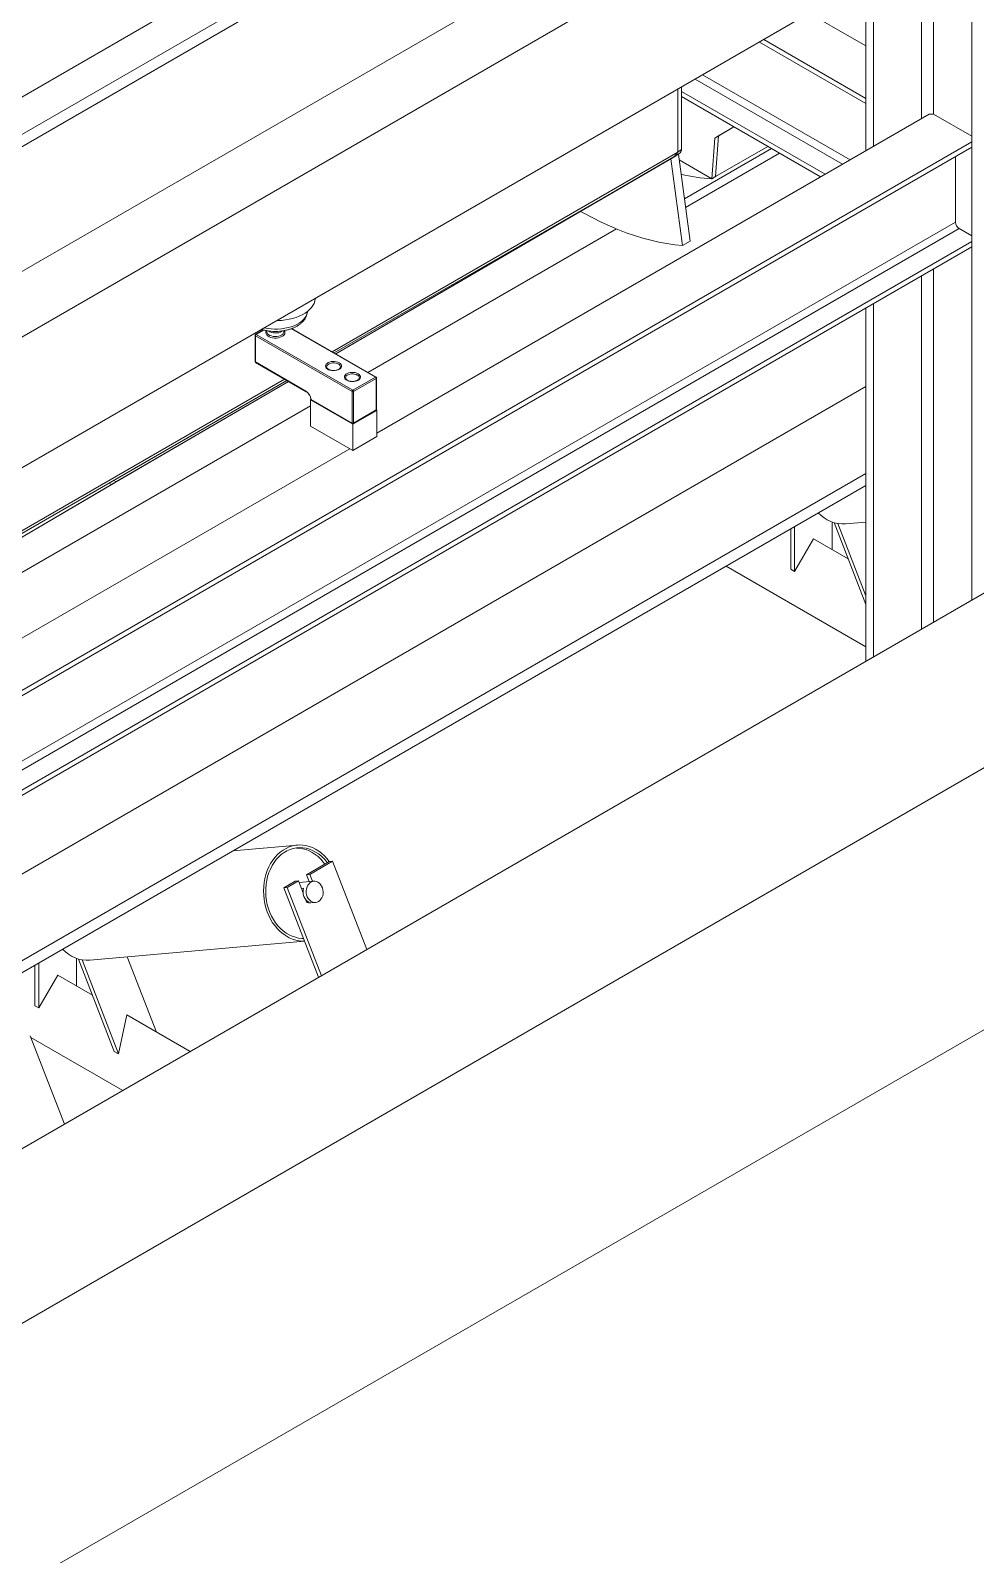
# Model space of a CAD drawing. Header units: millimetres. Extents: x 26816 to 90584, y 11074 to 56542.
# Drawn here: x 74393 to 75277, y 25421 to 26847 of the extents above; entities that cross this region are included whole.
import ezdxf

# ---------------------------------------------------------------- set-up
doc = ezdxf.new("R2010")
doc.units = ezdxf.units.MM
doc.layers.add('MAU_TÍM', color=4, linetype='Continuous', lineweight=25)
doc.layers.add('MAU_XAM', color=8, linetype='Continuous')
doc.layers.add('MAU_XANH', color=5, linetype='Continuous')

msp = doc.modelspace()

# ---------------------------------------------------------------- linework, layer by layer
at = {"layer": 'MAU_TÍM', "linetype": 'Continuous', "lineweight": 0}
for p, q in [((74708.4, 26526.9), (74941, 26661.2)), ((73618.7, 25615.7), (75174.3, 26513.7)), ((74303.3, 26293.1), (74654.6, 26495.9)), ((73618.7, 25534.5), (75174.3, 26432.5)), ((73618.7, 25523.4), (75174.3, 26421.4)), ((75104, 26342.9), (75104, 26380.8)), ((75107.5, 26340.8), (75107.5, 26382.8)), ((75142.8, 26361.2), (75142.8, 26387)), ((75144.6, 26386.5), (75174.3, 26309.8)), ((75148.1, 26385.7), (75174.3, 26318)), ((75155.3, 26385.4), (75174.3, 26387.1)), ((75125.2, 26371.4), (75107.5, 26340.8)), ((75125.2, 26371.4), (75157.7, 26352.6)), ((75043.5, 26345.9), (75174.3, 26270.3)), ((75043.5, 26345.9), (75174.3, 26270.3)), ((75104, 26342.9), (75107.5, 26340.8)), ((74642.3, 26084.9), (74582, 26079.5)), ((74650.9, 26057.2), (74672.1, 26069.4)), ((74653.9, 26057.5), (74675.2, 26069.7)), ((74672.1, 26069.4), (74675.2, 26069.7)), ((74675.2, 26069.7), (74707.2, 25987.2)), ((74629.7, 26044.9), (74640.3, 26051.1)), ((74632.7, 26045.2), (74643.3, 26051.3)), ((74640.3, 26051.1), (74643.3, 26051.3)), ((74643.3, 26051.3), (74647.6, 26040.3)), ((74657.6, 26051.1), (74643.9, 26049.9)), ((74650.9, 26057.2), (74653.9, 26057.5)), ((74653.4, 26050.7), (74650.9, 26057.2)), ((74656.5, 26051), (74653.9, 26057.5)), ((74629.7, 26044.9), (74632.7, 26045.2)), ((74629.7, 26044.9), (74662.2, 25961.2)), ((74632.7, 26045.2), (74664.8, 25962.7)), ((74646.1, 26044.3), (74648, 26044.5)), ((74650.2, 26033.8), (74651, 26031.6)), ((74653.1, 26031.5), (74651.5, 26031.4)), ((74654.8, 26030.8), (74659.4, 26031.2)), ((74448.2, 25977.2), (74649, 25995.1)), ((74400.4, 25932.6), (74400.4, 25974.6)), ((74435.7, 25953), (74435.7, 25978.8)), ((74437.5, 25978.3), (74471, 25891.8)), ((74441, 25977.5), (74475.1, 25889.5)), ((74483.1, 25980.3), (74510.4, 25909.9)), ((74396.8, 25934.6), (74396.8, 25972.6)), ((74418.1, 25963.2), (74400.4, 25932.6)), ((74418.1, 25963.2), (74450.6, 25944.4)), ((74396.8, 25934.6), (74400.4, 25932.6)), ((74475.1, 25889.5), (74482.6, 25926)), ((74482.6, 25926), (74541.9, 25891.7)), ((74392.3, 25906.4), (74424.3, 25823.9)), ((74392.9, 25905), (74478.9, 25855.4)), ((74392.9, 25905), (74478.9, 25855.4)), ((74475.1, 25889.5), (74471, 25891.8))]:
    msp.add_line(p, q, dxfattribs=at)
at = {"layer": 'MAU_TÍM', "linetype": 'Continuous', "lineweight": 0, "flags": 128}
for points in [[(74672.2, 26069.4), (74670, 26072.2), (74667.6, 26074.8), (74665, 26077.2), (74662.3, 26079.3), (74659.4, 26081.1), (74656.4, 26082.5), (74653.4, 26083.7), (74650.3, 26084.5), (74647.1, 26084.9), (74644, 26085), (74640.8, 26084.7), (74637.8, 26084.1), (74634.7, 26083.1), (74631.8, 26081.8), (74629, 26080.2), (74626.3, 26078.3), (74623.8, 26076), (74621.4, 26073.5), (74619.3, 26070.7), (74617.3, 26067.7), (74615.6, 26064.5), (74614.2, 26061), (74612.9, 26057.4), (74612, 26053.7), (74611.3, 26049.9), (74610.9, 26046), (74610.7, 26042), (74610.9, 26038), (74611.3, 26034.1), (74612, 26030.2), (74612.9, 26026.3), (74614.1, 26022.6), (74615.6, 26019), (74617.3, 26015.6), (74619.2, 26012.3), (74621.4, 26009.3), (74623.7, 26006.5), (74626.3, 26004), (74628.9, 26001.8), (74631.7, 25999.9), (74634.7, 25998.2), (74637.7, 25997), (74640.8, 25996), (74643.9, 25995.4), (74647, 25995.1), (74649, 25995.1)], [(74670.3, 26068.4), (74669.6, 26069.4), (74667.3, 26072), (74664.8, 26074.4), (74662.2, 26076.6), (74659.4, 26078.4), (74656.6, 26079.9), (74653.6, 26081), (74650.6, 26081.9), (74647.5, 26082.4), (74644.5, 26082.5), (74641.4, 26082.3), (74638.4, 26081.7), (74635.5, 26080.8), (74632.6, 26079.5), (74629.9, 26077.9), (74627.3, 26076.1), (74624.9, 26073.9), (74622.6, 26071.4), (74620.5, 26068.7), (74618.7, 26065.7), (74617.1, 26062.5), (74615.7, 26059.1), (74614.5, 26055.6), (74613.7, 26052), (74613.1, 26048.2), (74612.8, 26044.4), (74612.7, 26040.5), (74612.9, 26036.7), (74613.5, 26032.8), (74614.2, 26029.1), (74615.3, 26025.4), (74616.6, 26021.8), (74618.1, 26018.4), (74619.9, 26015.2), (74621.9, 26012.2), (74624.1, 26009.4), (74626.5, 26006.8), (74629.1, 26004.6), (74631.8, 26002.6), (74634.6, 26000.9), (74637.5, 25999.6), (74640.5, 25998.6), (74643.5, 25997.9), (74646.6, 25997.6), (74648, 25997.6)], [(74667.9, 26067), (74666.5, 26069), (74664.2, 26071.7), (74661.7, 26074.1), (74659.1, 26076.2), (74656.3, 26078), (74653.5, 26079.5), (74650.5, 26080.7), (74647.5, 26081.5), (74644.5, 26082), (74641.6, 26082.1)], [(74662.1, 26032), (74663.3, 26033), (74664.4, 26034.2), (74665.3, 26035.7), (74666, 26037.4), (74666.3, 26039.2), (74666.4, 26041.1), (74666.2, 26043), (74665.8, 26044.8), (74665, 26046.5), (74664.1, 26048), (74662.9, 26049.2), (74661.6, 26050.2), (74660.1, 26050.8), (74658.6, 26051.1), (74657.1, 26051), (74655.7, 26050.6), (74654.3, 26049.8), (74653.2, 26048.7), (74652.2, 26047.4), (74651.4, 26045.8), (74650.9, 26044), (74650.6, 26042.2), (74650.7, 26040.3), (74651, 26038.4), (74651.6, 26036.6), (74652.5, 26035), (74653.6, 26033.6), (74654.8, 26032.5), (74656.2, 26031.7), (74657.7, 26031.3), (74659.2, 26031.2), (74660.7, 26031.4), (74662.1, 26032)], [(74653.1, 26031.5), (74651.6, 26032.4), (74650.3, 26033.6), (74649.2, 26035.1), (74648.4, 26036.8), (74647.8, 26038.7), (74647.6, 26040.6), (74647.6, 26042.6), (74648, 26044.5)]]:
    msp.add_lwpolyline(points, dxfattribs=at)
at = {"layer": 'MAU_TÍM', "linetype": 'Continuous', "lineweight": 0}
for centre, radius, start, end in [((75153.3, 26417.3), 32, 222.5618, 273.6231), ((74654.3, 26037.3), 6.59, 239.8211, 274.7066), ((74446.2, 26009.1), 32, 222.5536, 273.6228)]:
    msp.add_arc(centre, radius, start, end, dxfattribs=at)
at = {"layer": 'MAU_XAM', "linetype": 'Continuous', "lineweight": 0}
for p, q in [((78692.2, 28287.6), (69146.2, 22776.9)), ((78833.6, 28206), (69287.6, 22695.2)), ((78833.6, 27961), (69287.6, 22450.3))]:
    msp.add_line(p, q, dxfattribs=at)
at = {"layer": 'MAU_XANH', "linetype": 'Continuous', "lineweight": 0}
for p, q in [((75273.3, 26314), (75273.3, 27620.4)), ((75174.3, 26734.4), (75174.3, 27499.7)), ((75181.4, 26738.5), (75181.4, 27495.6)), ((75226.3, 26764.4), (75226.3, 27469.7)), ((75237.6, 26768.5), (75237.6, 27463.1)), ((74927.5, 27098.2), (73618.7, 26342.6)), ((74998.2, 27092.5), (73618.7, 26296.1)), ((74957.9, 27080.6), (73618.7, 26307.5)), ((75001.8, 26977.7), (73618.7, 26179.3)), ((75107.8, 26977.7), (73618.7, 26118.1)), ((75174.3, 26832.4), (75107.8, 26870.7)), ((75107.8, 26855.3), (73618.7, 25995.6)), ((75174.3, 26778.5), (75074.6, 26836.1)), ((75174.3, 26783.4), (75078.8, 26838.5)), ((75159.4, 26725.8), (75021.5, 26805.4)), ((74998.2, 26733.1), (74998.2, 26792)), ((74998.2, 26733.7), (74998.2, 26792)), ((75001.8, 26735.7), (75001.8, 26794)), ((75136.1, 26712.4), (75001.8, 26789.9)), ((75152.4, 26721.7), (75014.5, 26801.4)), ((75131.9, 26709.9), (75001.8, 26785)), ((74716.8, 26470.3), (75233.4, 26768.5)), ((75233.4, 26768.5), (75237.6, 26768.5)), ((75273.3, 26747.9), (75237.6, 26768.5)), ((75030.1, 26708.2), (75032.8, 26746.1)), ((75032.8, 26746.1), (75050.8, 26756.7)), ((75032.8, 26746.1), (75036.3, 26748.2)), ((75033.6, 26710.2), (75036.3, 26748.2)), ((75036.3, 26748.2), (75050.8, 26756.7)), ((73618.7, 25787.4), (75273.3, 26742.6)), ((73618.7, 25782.5), (75273.3, 26737.7)), ((74998.2, 26733.1), (74674.8, 26546.4)), ((74678.2, 26544.4), (74998.4, 26730.8)), ((74998.4, 26730.8), (74993.8, 26728.1)), ((74997.9, 26732.4), (74998.1, 26733)), ((75001.7, 26735.1), (74998.1, 26733)), ((74998.2, 26733.7), (75001.8, 26735.7)), ((75009.7, 26649.8), (74998.8, 26731.1)), ((75004.4, 26689.4), (75085.9, 26736.5)), ((75005.5, 26681.4), (75093.4, 26732.1)), ((75082.5, 26738.4), (75033.6, 26710.2)), ((74993.8, 26728.1), (74676.8, 26545.2)), ((74993.8, 26728.1), (74676.8, 26545.2)), ((74678.2, 26544.4), (74993.8, 26728.1)), ((75002.7, 26645.7), (74991.7, 26726.9)), ((75030.1, 26708.2), (74999.5, 26725.8)), ((75258.1, 26667.7), (75258.1, 26728.9)), ((75034.3, 26710.6), (75030.1, 26708.2)), ((75030.1, 26708.2), (75033.6, 26710.2)), ((73618.7, 25721.2), (75258.1, 26667.7)), ((73618.7, 25713.1), (75261.6, 26661.5)), ((75273.3, 26654.8), (75261.6, 26661.5)), ((73618.7, 25694.3), (75273.3, 26649.5)), ((75002.7, 26645.7), (75009.7, 26649.8)), ((73618.7, 25689.4), (75273.3, 26644.6)), ((75226.3, 26286.8), (75226.3, 26617.4)), ((75237.6, 26293.3), (75237.6, 26624)), ((75181.4, 26260.9), (75181.4, 26591.5)), ((75174.3, 26256.8), (75174.3, 26587.4)), ((74602.7, 26561.7), (74602.7, 26537.3)), ((74693.5, 26509.1), (74603, 26561.3)), ((74603, 26561.3), (74603, 26536.8)), ((74610.4, 26566.8), (74603.2, 26562.6)), ((74610.8, 26566.7), (74603.7, 26562.6)), ((74603.7, 26562.6), (74694.2, 26510.3)), ((74613.7, 26566.1), (74613.7, 26565.2)), ((74613.7, 26565.2), (74613.7, 26565.1)), ((74629.7, 26565.2), (74629.7, 26566.1)), ((74715.4, 26522.6), (74636.8, 26567.9)), ((74715.9, 26522.6), (74637.2, 26568.1)), ((74603, 26536.8), (74650.3, 26509.5)), ((74603.2, 26536.4), (74650.6, 26509)), ((74632.4, 26519.5), (74254.3, 26301.3)), ((74630.3, 26520.7), (74255.8, 26304.5)), ((74632.4, 26519.5), (74467.9, 26424.5)), ((74472.7, 26424.8), (74633.9, 26518.6)), ((74473.1, 26425), (74633.9, 26518.6)), ((74694.2, 26510.3), (74715.4, 26522.6)), ((74716.1, 26521.3), (74694.9, 26509.1)), ((74716.1, 26491.9), (74716.1, 26521.3)), ((74716.4, 26492.3), (74716.4, 26521.7)), ((74693.5, 26479.7), (74693.5, 26509.1)), ((74694.9, 26509.1), (74694.9, 26479.7)), ((74654.6, 26501.3), (74655, 26501.6)), ((74694.2, 26478.5), (74654.6, 26501.3)), ((74654.6, 26476.8), (74654.6, 26501.3)), ((74655, 26501.6), (74693.7, 26479.2)), ((74655.2, 26501.8), (74693.5, 26479.7)), ((74716.8, 26491.5), (74694.2, 26478.5)), ((74694.7, 26479.2), (74715.9, 26491.5)), ((74694.9, 26479.7), (74716.1, 26491.9)), ((74716.3, 26491.8), (74716.8, 26491.5)), ((74716.8, 26467), (74716.8, 26491.5)), ((74694.2, 26454), (74654.6, 26476.8)), ((74694.2, 26454), (74694.2, 26478.5)), ((74716.8, 26467), (74694.2, 26454)), ((73618.7, 25836.4), (74691.4, 26455.6)), ((74467.9, 26424.5), (74259.4, 26304.1)), ((74261.3, 26300.8), (74468.3, 26422.2)), ((74262, 26301.2), (74471.8, 26424.2)), ((74468.3, 26422.2), (74466.1, 26423.5)), ((74472.7, 26424.8), (74470.5, 26426))]:
    msp.add_line(p, q, dxfattribs=at)
at = {"layer": 'MAU_XANH', "linetype": 'Continuous', "lineweight": 0, "flags": 128}
for points in [[(74907.2, 26677.7), (74910.9, 26675.7), (74918.8, 26671.5), (74926.6, 26667.6), (74934.5, 26664), (74942.3, 26660.7), (74950, 26657.7), (74957.8, 26655), (74965.4, 26652.7), (74973, 26650.6), (74980.6, 26648.9), (74988, 26647.5), (74995.4, 26646.5), (75002.7, 26645.7)], [(74659.2, 26596.2), (74659.1, 26595.8), (74658.7, 26593.7), (74658, 26591.6), (74656.9, 26589.6), (74655.5, 26587.7), (74653.8, 26585.9), (74651.8, 26584.1), (74649.5, 26582.5), (74646.9, 26581), (74644.1, 26579.7), (74641.1, 26578.5), (74637.9, 26577.5), (74634.6, 26576.7), (74631.1, 26576.1), (74627.6, 26575.7), (74624, 26575.5), (74623.1, 26575.4)], [(74611.3, 26568.6), (74611.4, 26568.6), (74614.5, 26568), (74617.7, 26567.7), (74620.9, 26567.5), (74624.1, 26567.6), (74627.4, 26567.8), (74630.5, 26568.3), (74633.6, 26568.9), (74636.5, 26569.7), (74639.2, 26570.7), (74641.7, 26571.9), (74644, 26573.2), (74646.1, 26574.7), (74647.8, 26576.3), (74649.3, 26578), (74650.4, 26579.7), (74651.2, 26581.6), (74651.6, 26583.4), (74651.7, 26584.1)], [(74630.2, 26566.2), (74630.6, 26565.3), (74630.7, 26564.3), (74630.5, 26563.2), (74629.9, 26562.2), (74629, 26561.3), (74627.7, 26560.5), (74626.3, 26559.9), (74624.6, 26559.5), (74622.8, 26559.2), (74621, 26559.2), (74619.2, 26559.4), (74617.5, 26559.8), (74616, 26560.4), (74614.7, 26561.1), (74613.7, 26562), (74613.1, 26563), (74612.7, 26564), (74612.8, 26565.1), (74613.2, 26566.1), (74613.2, 26566.1)], [(74613.7, 26565.1), (74613.7, 26565.1), (74613.9, 26564.1), (74614.5, 26563.2), (74615.5, 26562.3), (74616.7, 26561.6), (74618.2, 26561.1), (74619.8, 26560.7), (74621.5, 26560.6), (74623.2, 26560.7), (74624.9, 26561), (74626.4, 26561.5), (74627.7, 26562.1), (74628.7, 26562.9), (74629.4, 26563.9), (74629.7, 26564.8), (74629.7, 26565.2)], [(74628.2, 26565.8), (74627.7, 26565.4), (74626.4, 26564.7), (74624.9, 26564.2), (74623.2, 26563.9), (74621.5, 26563.9), (74619.8, 26564), (74618.2, 26564.3), (74616.7, 26564.9), (74615.5, 26565.6), (74615.2, 26565.8)], [(74681.5, 26536), (74682.5, 26535.3), (74683.2, 26534.5), (74683.6, 26533.6), (74683.6, 26532.6), (74683.3, 26531.7), (74682.7, 26530.8), (74681.7, 26530.1), (74680.5, 26529.5), (74679.1, 26529), (74677.6, 26528.7), (74676, 26528.6), (74674.3, 26528.8), (74672.8, 26529.1), (74671.5, 26529.6), (74670.3, 26530.3), (74669.4, 26531), (74668.9, 26531.9), (74668.7, 26532.9), (74668.8, 26533.8), (74669.3, 26534.7), (74670.1, 26535.5), (74671.1, 26536.2), (74672.5, 26536.7), (74674, 26537.1), (74675.5, 26537.3), (74677.2, 26537.3), (74678.7, 26537), (74680.2, 26536.6), (74681.5, 26536)], [(74680.8, 26534.8), (74679.6, 26535.3), (74678.2, 26535.7), (74676.7, 26535.9), (74675.2, 26535.9), (74673.8, 26535.6), (74672.4, 26535.2), (74671.3, 26534.6), (74670.4, 26533.9), (74669.9, 26533.1), (74669.7, 26532.3), (74669.7, 26532.1)], [(74699.1, 26525.8), (74700.2, 26525.1), (74700.9, 26524.3), (74701.3, 26523.3), (74701.3, 26522.4), (74701, 26521.5), (74700.4, 26520.6), (74699.4, 26519.9), (74698.2, 26519.2), (74696.8, 26518.8), (74695.2, 26518.5), (74693.6, 26518.4), (74692, 26518.6), (74690.5, 26518.9), (74689.1, 26519.4), (74688, 26520.1), (74687.1, 26520.8), (74686.6, 26521.7), (74686.3, 26522.6), (74686.5, 26523.6), (74686.9, 26524.5), (74687.7, 26525.3), (74688.8, 26526), (74690.1, 26526.5), (74691.6, 26526.9), (74693.2, 26527.1), (74694.8, 26527.1), (74696.4, 26526.8), (74697.9, 26526.4), (74699.1, 26525.8)], [(74698.4, 26524.6), (74697.2, 26525.1), (74695.9, 26525.5), (74694.4, 26525.7), (74692.9, 26525.7), (74691.4, 26525.4), (74690.1, 26525), (74689, 26524.4), (74688.1, 26523.7), (74687.6, 26522.9), (74687.3, 26522.1), (74687.3, 26521.9)]]:
    msp.add_lwpolyline(points, dxfattribs=at)
at = {"layer": 'MAU_XANH', "linetype": 'Continuous', "lineweight": 0}
for centre, radius, start, end in [((74995.8, 26733.7), 2.42, 343.2659, 359.3305), ((74994.6, 26735.8), 7.13, 354.8946, 359.9346), ((75038.4, 26865.7), 157.7, 256.4, 266.9733), ((75265.8, 26668), 7.68, 182.6055, 237.3945), ((74603.7, 26561.7), 1, 119.9973, 180), ((74603.2, 26561.8), 0.503, 185.6948, 245.6253), ((74604.5, 26561.3), 1.54, 122.6055, 177.3945), ((74603.4, 26562.2), 0.503, 54.3824, 114.3071), ((74603.7, 26537.3), 1, 180, 240.0027), ((74603.2, 26537.3), 0.503, 185.6948, 245.6253), ((74603.5, 26536.8), 0.493, 173.7012, 234.9867), ((74679.5, 26531.9), 3.19, 5.4526, 66.5508), ((74697.2, 26521.7), 3.19, 5.4526, 66.5508), ((74715.7, 26522.2), 0.503, 65.6929, 125.6176), ((74714.6, 26521.3), 1.54, 2.6055, 57.3945), ((74715.4, 26521.7), 1, 0, 60.0027), ((74715.9, 26521.8), 0.503, 294.3747, 354.3052), ((74644.4, 26500.3), 10.9, 7.6261, 57.1215), ((74650.8, 26509.4), 0.504, 174.4076, 233.981), ((74695, 26509), 1.54, 122.6055, 177.3945), ((74694.2, 26510.5), 1.54, 242.6097, 297.3903), ((74693.4, 26509), 1.54, 2.6055, 57.3945), ((74715.4, 26492.3), 1, 299.9973, 0), ((74715.6, 26491.9), 0.48, 304.0564, 7.2558), ((74715.9, 26492.4), 0.503, 294.3747, 354.3052), ((74694.2, 26481.1), 1.54, 242.6097, 297.3903), ((74694, 26479.6), 0.493, 173.7012, 234.9867), ((74694.2, 26480.1), 1, 240.0027, 299.9973), ((74694.4, 26479.6), 0.493, 305.0133, 6.2988)]:
    msp.add_arc(centre, radius, start, end, dxfattribs=at)
for centre, major_axis, ratio, start_param, end_param in [((74993.3, 26736), (4.14, 8.39), 0.616261, 3.89059, 4.588238), ((74997.9, 26738.7), (4.14, 8.39), 0.616261, 3.89059, 4.092396), ((74473.2, 26425), (6.97, 4.06), 0.003452, 1.642838, 2.358091), ((74473.2, 26425), (1.99, 1.16), 0.003452, 1.642838, 2.358091)]:
    msp.add_ellipse(centre, major_axis=major_axis, ratio=ratio, start_param=start_param, end_param=end_param, dxfattribs=at)
for points, knots in [([(74998.2, 26733.1), (74997.9, 26732.5), (74997.2, 26731.3), (74995.8, 26729.6), (74994.5, 26728.7), (74993.8, 26728.1)], [0, 0, 0, 0, 0.290435, 0.589504, 1, 1, 1, 1]), ([(74999.7, 26731.8), (75000.2, 26732.2), (75001.1, 26733.1), (75001.6, 26734.3), (75001.7, 26735), (75001.7, 26735.1)], [0, 0, 0, 0, 0.4731642, 0.8807927, 1, 1, 1, 1]), ([(74608.9, 26567.2), (74609.4, 26567.1), (74610.8, 26566.6), (74613.3, 26566.1), (74616.3, 26565.7), (74619.3, 26565.4), (74622.4, 26565.4), (74625.5, 26565.5), (74628.5, 26565.8), (74631.5, 26566.4), (74634.4, 26567.1), (74637.1, 26568), (74639.7, 26569.1), (74642.2, 26570.4), (74644.4, 26571.9), (74646.4, 26573.5), (74648.1, 26575.3), (74649.5, 26577.2), (74650.6, 26579.3), (74651.3, 26581.3), (74651.6, 26583), (74651.7, 26584), (74651.7, 26584.2)], [0, 0, 0, 0, 0.0280223, 0.0813838, 0.1345982, 0.1877076, 0.2407667, 0.2938365, 0.3469655, 0.4002133, 0.4536448, 0.5073204, 0.5612864, 0.6155557, 0.6700731, 0.7245939, 0.778701, 0.8318791, 0.8836687, 0.9338733, 0.9826345, 1, 1, 1, 1]), ([(74682.6, 26532.2), (74682.6, 26532), (74682.6, 26531.6), (74682.3, 26531.1), (74681.7, 26530.4), (74680.9, 26529.9), (74679.8, 26529.4), (74678.5, 26529), (74677.1, 26528.8), (74675.7, 26528.8), (74674.2, 26528.9), (74672.9, 26529.3), (74671.8, 26529.7), (74670.8, 26530.3), (74670.1, 26530.9), (74669.8, 26531.5), (74669.6, 26531.9), (74669.7, 26532.1), (74669.7, 26532.1)], [0, 0, 0, 0, 0.06338, 0.1285252, 0.1912373, 0.2580839, 0.3245237, 0.3911905, 0.458286, 0.5256654, 0.5930982, 0.6602661, 0.7269106, 0.7928523, 0.8581983, 0.9236591, 0.9914135, 1, 1, 1, 1]), ([(74700.3, 26522), (74700.3, 26521.8), (74700.3, 26521.4), (74700, 26520.9), (74699.4, 26520.2), (74698.6, 26519.7), (74697.5, 26519.2), (74696.2, 26518.8), (74694.8, 26518.6), (74693.3, 26518.6), (74691.9, 26518.7), (74690.6, 26519.1), (74689.4, 26519.5), (74688.5, 26520.1), (74687.8, 26520.7), (74687.5, 26521.3), (74687.3, 26521.7), (74687.3, 26521.9), (74687.3, 26521.9)], [0, 0, 0, 0, 0.06338, 0.1285252, 0.1912373, 0.2580839, 0.3245237, 0.3911905, 0.458286, 0.5256654, 0.5930982, 0.6602661, 0.7269106, 0.7928523, 0.8581983, 0.9236591, 0.9914135, 1, 1, 1, 1]), ([(74650.6, 26509), (74650.7, 26508.9), (74651.2, 26508.7), (74651.9, 26508), (74652.8, 26507), (74653.6, 26505.9), (74654.3, 26504.7), (74654.7, 26503.4), (74654.9, 26502.3), (74655, 26501.8), (74655, 26501.6)], [0, 0, 0, 0, 0.0723593, 0.2121696, 0.3531215, 0.4949774, 0.6372492, 0.7792714, 0.9203045, 1, 1, 1, 1]), ([(74655, 26501.6), (74655, 26501.6), (74655, 26501.6), (74655.1, 26501.6), (74655.2, 26501.7), (74655.2, 26501.8), (74655.2, 26501.8)], [0, 0, 0, 0, 0.066982, 0.574806, 0.993697, 1, 1, 1, 1])]:
    msp.add_open_spline(points, degree=3, knots=knots, dxfattribs=at)

doc.saveas('drawing.dxf')
